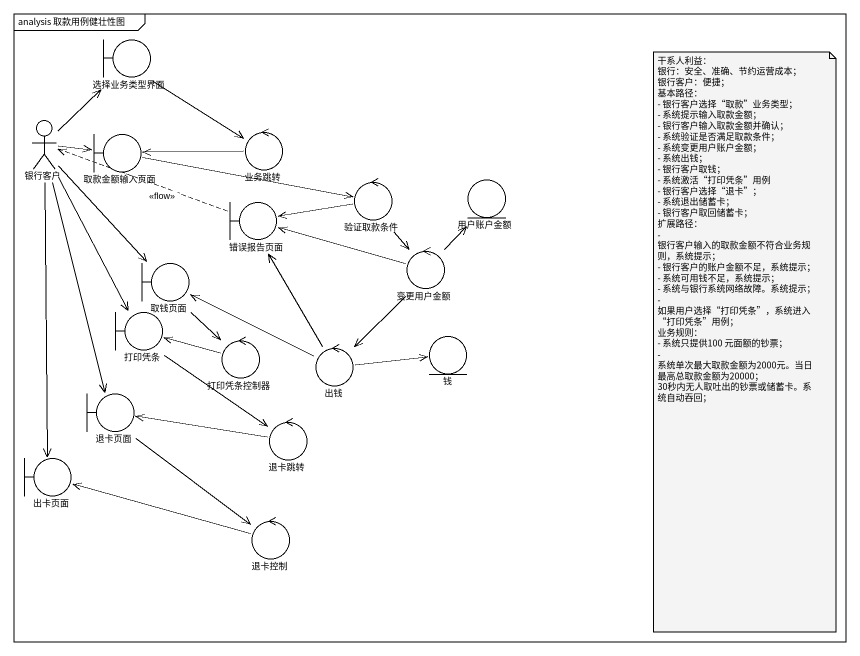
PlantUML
@startuml
mainframe analysis 取款用例健壮性图
boundary 选择业务类型界面
actor 银行客户
control 业务跳转
boundary 取款金额输入页面
boundary 错误报告页面
control 验证取款条件
entity 用户账户金额
boundary 取钱页面
control 变更用户金额
boundary 打印凭条
control 打印凭条控制器
control 出钱
entity 钱
boundary 退卡页面
control 退卡跳转
boundary 出卡页面
control 退卡控制
选择业务类型界面 --> 业务跳转
银行客户 -up-> 选择业务类型界面
银行客户 -right-> 取款金额输入页面
银行客户 --> 取钱页面
银行客户 --> 打印凭条
银行客户 --> 退卡页面
银行客户 --> 出卡页面
业务跳转 -left-> 取款金额输入页面
取款金额输入页面 -right-> 验证取款条件
错误报告页面 .left.> 银行客户 : <<flow>>
验证取款条件 -left-> 错误报告页面
验证取款条件 --> 变更用户金额
取钱页面 --> 打印凭条控制器
变更用户金额 -left-> 错误报告页面
变更用户金额 -up-> 用户账户金额
变更用户金额 --> 出钱
打印凭条 --> 退卡跳转
打印凭条控制器 -left-> 打印凭条
出钱 -up-> 错误报告页面
出钱 -left-> 取钱页面
出钱 -right-> 钱
退卡页面 --> 退卡控制
退卡跳转 -left-> 退卡页面
退卡控制 -left-> 出卡页面
note as N1
  干系人利益：
  银行：安全、准确、节约运营成本；
  银行客户：便捷；
  基本路径：
  - 银行客户选择“取款”业务类型；
  - 系统提示输入取款金额；
  - 银行客户输入取款金额并确认；
  - 系统验证是否满足取款条件；
  - 系统变更用户账户金额；
  - 系统出钱；
  - 银行客户取钱；
  - 系统激活“打印凭条”用例
  - 银行客户选择“退卡”；
  - 系统退出储蓄卡；
  - 银行客户取回储蓄卡；
  扩展路径：
  - 银行客户输入的取款金额不符合业务规则，系统提示；
  - 银行客户的账户金额不足，系统提示；
  - 系统可用钱不足，系统提示；
  - 系统与银行系统网络故障。系统提示；
  - 如果用户选择“打印凭条”，系统进入“打印凭条”用例；
  业务规则：
  - 系统只提供100 元面额的钞票；
  - 系统单次最大取款金额为2000元。当日最高总取款金额为20000；
  30秒内无人取吐出的钞票或储蓄卡。系统自动吞回；
end note
@enduml
